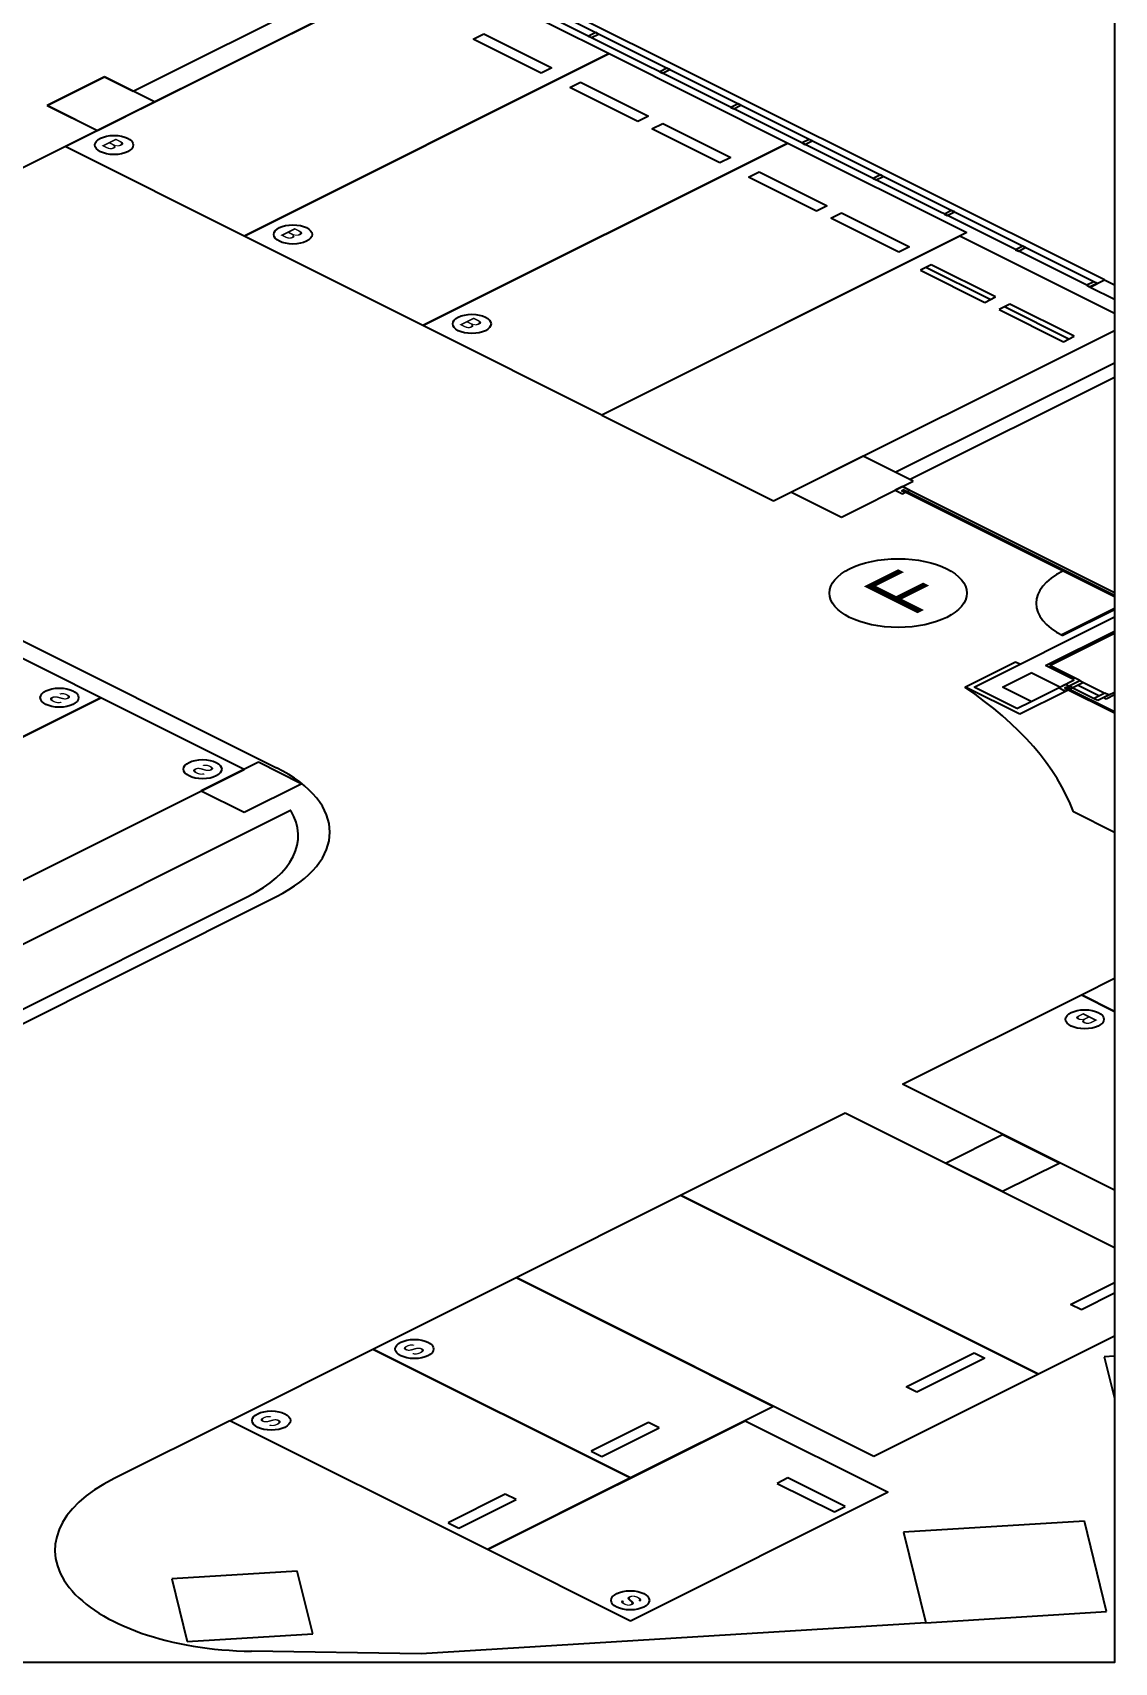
# Model space of a CAD drawing. Header units: millimetres. Extents: x 29838256 to 30236675, y -914750 to -833241.
# Drawn here: x 30214369 to 30225060, y -875244 to -859141 of the extents above; entities that cross this region are included whole.
import ezdxf

# ---------------------------------------------------------------- set-up
doc = ezdxf.new("R2010")
doc.units = ezdxf.units.MM
doc.header["$LTSCALE"] = 600
doc.header["$MEASUREMENT"] = 0
doc.layers.add('e-plan', color=9, linetype='CONTINUOUS')
doc.layers.add('e-text-box', color=7, linetype='CONTINUOUS')
doc.styles.add('돋움', font='Dotum.TTF')

msp = doc.modelspace()

# ---------------------------------------------------------------- linework, layer by layer
at = {"layer": 'e-plan', "extrusion": (0, -0.866025, 0.5)}
for p, q in [((30224786.2, -861637.9, -14007.4), (30217077.4, -857783.5, -7331.5)), ((30224856.9, -861602.5, -13946.2), (30217148.2, -857748.2, -7270.2)), ((30224963, -861584.8, -13915.6), (30217183.5, -857695.1, -7178.4)), ((30215362.4, -859719.5, -10684.8), (30218156, -858322.8, -8265.5)), ((30218368.1, -858428.9, -8449.2), (30212781.1, -861222.4, -13287.8)), ((30214690.6, -860267.6, -11634.1), (30218297.4, -858464.2, -8510.5)), ((30218297.4, -858464.2, -8510.5), (30220065.5, -859348.2, -10041.7)), ((30218721.7, -859206.8, -9796.7), (30218827.8, -859153.8, -9704.8)), ((30219393.6, -859542.7, -10378.5), (30218721.7, -859206.8, -9796.7)), ((30218827.8, -859153.8, -9704.8), (30219499.7, -859489.7, -10286.7)), ((30219933.3, -859140.7, -9682.3), (30219862.6, -859176.1, -9743.5)), ((30219862.6, -859176.1, -9743.5), (30219890.9, -859190.2, -9768)), ((30219890.9, -859190.2, -9768), (30219961.6, -859154.9, -9706.8)), ((30219961.6, -859154.9, -9706.8), (30219933.3, -859140.7, -9682.3)), ((30216458.6, -861151.7, -13165.3), (30220065.5, -859348.2, -10041.7)), ((30220065.5, -859348.2, -10041.7), (30216458.6, -861151.7, -13165.3)), ((30220065.5, -859348.2, -10041.7), (30221833.5, -860232.3, -11572.9)), ((30214513.8, -859861, -10929.8), (30215079.5, -859578.1, -10439.8)), ((30215079.5, -859578.1, -10439.8), (30214513.8, -859861, -10929.8)), ((30215079.5, -859578.1, -10439.8), (30215362.4, -859719.5, -10684.8)), ((30215574.6, -859825.6, -10868.5), (30215079.5, -859578.1, -10439.8)), ((30219499.7, -859489.7, -10286.7), (30219393.6, -859542.7, -10378.5)), ((30220636.7, -859492.4, -10291.4), (30220566, -859527.8, -10352.6)), ((30220566, -859527.8, -10352.6), (30220594.3, -859541.9, -10377.1)), ((30220594.3, -859541.9, -10377.1), (30220665, -859506.6, -10315.9)), ((30220665, -859506.6, -10315.9), (30220636.7, -859492.4, -10291.4)), ((30219676.5, -859684.2, -10623.5), (30219782.6, -859631.1, -10531.7)), ((30220348.4, -860020.1, -11205.4), (30219676.5, -859684.2, -10623.5)), ((30219782.6, -859631.1, -10531.7), (30220454.4, -859967.1, -11113.5)), ((30214796.7, -860002.4, -11174.7), (30214513.8, -859861, -10929.8)), ((30214513.8, -859861, -10929.8), (30215008.8, -860108.5, -11358.5)), ((30215008.8, -860108.5, -11358.5), (30215574.6, -859825.6, -10868.5)), ((30221340.1, -859844.1, -10900.5), (30221269.4, -859879.5, -10961.8)), ((30221269.4, -859879.5, -10961.8), (30221297.6, -859893.6, -10986.3)), ((30221297.6, -859893.6, -10986.3), (30221368.4, -859858.3, -10925)), ((30221368.4, -859858.3, -10925), (30221340.1, -859844.1, -10900.5)), ((30220454.4, -859967.1, -11113.5), (30220348.4, -860020.1, -11205.4)), ((30220489.8, -860090.8, -11327.9), (30220595.9, -860037.8, -11236)), ((30221161.7, -860426.8, -11909.7), (30220489.8, -860090.8, -11327.9)), ((30220595.9, -860037.8, -11236), (30221267.7, -860373.7, -11817.9)), ((30218226.7, -862035.7, -14696.5), (30221833.5, -860232.3, -11572.9)), ((30221833.5, -860232.3, -11572.9), (30218226.7, -862035.7, -14696.5)), ((30221833.5, -860232.3, -11572.9), (30223601.6, -861116.3, -13104)), ((30222043.4, -860195.8, -11509.7), (30221972.7, -860231.2, -11570.9)), ((30221972.7, -860231.2, -11570.9), (30222001, -860245.3, -11595.4)), ((30222001, -860245.3, -11595.4), (30222071.7, -860209.9, -11534.2)), ((30222071.7, -860209.9, -11534.2), (30222043.4, -860195.8, -11509.7)), ((30216458.6, -861151.7, -13165.3), (30214690.6, -860267.6, -11634.1)), ((30221267.7, -860373.7, -11817.9), (30221161.7, -860426.8, -11909.7)), ((30221444.6, -860568.2, -12154.7), (30221550.6, -860515.2, -12062.8)), ((30222116.4, -860904.1, -12736.6), (30221444.6, -860568.2, -12154.7)), ((30221550.6, -860515.2, -12062.8), (30222222.5, -860851.1, -12644.7)), ((30222746.8, -860547.5, -12118.8), (30222676.1, -860582.8, -12180)), ((30222676.1, -860582.8, -12180), (30222704.4, -860597, -12204.5)), ((30222704.4, -860597, -12204.5), (30222775.1, -860561.6, -12143.3)), ((30222775.1, -860561.6, -12143.3), (30222746.8, -860547.5, -12118.8)), ((30222222.5, -860851.1, -12644.7), (30222116.4, -860904.1, -12736.6)), ((30223450.2, -860899.2, -12727.9), (30223379.5, -860934.5, -12789.2)), ((30223478.5, -860913.3, -12752.4), (30223450.2, -860899.2, -12727.9)), ((30222257.9, -860974.9, -12859.1), (30222363.9, -860921.8, -12767.2)), ((30222929.7, -861310.8, -13440.9), (30222257.9, -860974.9, -12859.1)), ((30222363.9, -860921.8, -12767.2), (30223035.8, -861257.8, -13349)), ((30223379.5, -860934.5, -12789.2), (30223407.7, -860948.7, -12813.7)), ((30223407.7, -860948.7, -12813.7), (30223478.5, -860913.3, -12752.4)), ((30218226.7, -862035.7, -14696.5), (30216458.6, -861151.7, -13165.3)), ((30223601.6, -861116.3, -13104), (30219994.7, -862919.7, -16227.7)), ((30223530.9, -861151.7, -13165.3), (30219994.7, -862919.7, -16227.7)), ((30225059.7, -861916.1, -14489.3), (30223530.9, -861151.7, -13165.3)), ((30223035.8, -861257.8, -13349), (30222929.7, -861310.8, -13440.9)), ((30224153.5, -861250.8, -13337.1), (30224082.8, -861286.2, -13398.3)), ((30224082.8, -861286.2, -13398.3), (30224111.1, -861300.3, -13422.8)), ((30224111.1, -861300.3, -13422.8), (30224181.8, -861265, -13361.6)), ((30224181.8, -861265, -13361.6), (30224153.5, -861250.8, -13337.1)), ((30223248, -861434.6, -13655.3), (30223141.9, -861487.6, -13747.1)), ((30223141.9, -861487.6, -13747.1), (30223778.4, -861805.9, -14298.4)), ((30223831.4, -861779.3, -14252.4), (30223194.9, -861461.1, -13701.2)), ((30223884.5, -861752.8, -14206.5), (30223248, -861434.6, -13655.3)), ((30224856.9, -861602.5, -13946.2), (30224786.2, -861637.9, -14007.4)), ((30224786.2, -861637.9, -14007.4), (30224814.5, -861652, -14031.9)), ((30224814.5, -861652, -14031.9), (30224885.2, -861616.7, -13970.7)), ((30224821.6, -861655.6, -14038.1), (30224963, -861584.8, -13915.6)), ((30224821.6, -861655.6, -14038.1), (30225059.7, -861774.7, -14244.4)), ((30224885.2, -861616.7, -13970.7), (30224856.9, -861602.5, -13946.2)), ((30224963, -861584.8, -13915.6), (30225059.7, -861633.2, -13999.4)), ((30223778.4, -861805.9, -14298.4), (30223884.5, -861752.8, -14206.5)), ((30224025.9, -861823.5, -14329), (30223919.8, -861876.6, -14420.9)), ((30224609.4, -862168.3, -14926.2), (30223972.9, -861850.1, -14374.9)), ((30224662.4, -862141.8, -14880.2), (30224025.9, -861823.5, -14329)), ((30223919.8, -861876.6, -14420.9), (30224556.3, -862194.8, -14972.1)), ((30219994.7, -862919.7, -16227.7), (30218226.7, -862035.7, -14696.5)), ((30221692.1, -863768.4, -17697.6), (30225059.7, -862084.6, -14781.1)), ((30224556.3, -862194.8, -14972.1), (30224662.4, -862141.8, -14880.2)), ((30222894.4, -863485.5, -17207.6), (30225059.7, -862402.8, -15332.4)), ((30223035.8, -863556.2, -17330.1), (30225059.7, -862544.3, -15577.3)), ((30209351, -862689.9, -15829.5), (30216778.9, -866403.8, -22262.3)), ((30219994.7, -862919.7, -16227.7), (30221692.1, -863768.4, -17697.6)), ((30222576.1, -863326.4, -16932), (30221868.9, -863680, -17544.5)), ((30223071.2, -863573.9, -17360.7), (30222576.1, -863326.4, -16932)), ((30222364, -863927.5, -17973.2), (30223071.2, -863573.9, -17360.7)), ((30222965.1, -863627, -17452.6), (30222894.4, -863662.3, -17513.9)), ((30222965.1, -863627, -17452.6), (30225059.7, -864674.3, -19266.6)), ((30223035.8, -863662.3, -17513.9), (30222965.1, -863627, -17452.6)), ((30221868.9, -863680, -17544.5), (30222364, -863927.5, -17973.2)), ((30222894.4, -863662.3, -17513.9), (30222965.1, -863697.7, -17575.1)), ((30222954.5, -863667.6, -17523), (30222975.7, -863657, -17504.7)), ((30222989.8, -863685.3, -17553.7), (30222954.5, -863667.6, -17523)), ((30225059.7, -864716.7, -19340.1), (30222958, -863665.8, -17520)), ((30222965.1, -863697.7, -17575.1), (30222989.8, -863685.3, -17553.7)), ((30225059.7, -864702.6, -19315.6), (30222972.2, -863658.8, -17507.7)), ((30222975.7, -863657, -17504.7), (30223011.1, -863674.7, -17535.3)), ((30223011.1, -863674.7, -17535.3), (30223035.8, -863662.3, -17513.9)), ((30223672.3, -865607.2, -20882.5), (30225059.7, -864913.5, -19680.9)), ((30224535.1, -865090.9, -19988.2), (30225059.7, -864828.6, -19533.9)), ((30225059.7, -864842.7, -19558.4), (30224549.3, -865098, -20000.5)), ((30215044.2, -865713.3, -21066.2), (30213629.7, -865006, -19841.3)), ((30224379.5, -865395, -20515), (30225059.7, -865054.9, -19925.9)), ((30224422, -865395, -20515), (30225059.7, -865076.1, -19962.7)), ((30224549.3, -865098, -20000.5), (30224535.1, -865090.9, -19988.2)), ((30224082.5, -865359.7, -20453.7), (30223587.4, -865607.2, -20882.5)), ((30224124.9, -865380.9, -20490.5), (30224082.5, -865359.7, -20453.7)), ((30224662.4, -865536.5, -20760), (30224379.5, -865395, -20515)), ((30224719, -865543.5, -20772.2), (30224422, -865395, -20515)), ((30223955.2, -865607.2, -20882.5), (30224238.1, -865465.7, -20637.5)), ((30224521, -865607.2, -20882.5), (30224238.1, -865465.7, -20637.5)), ((30224521, -865607.2, -20882.5), (30224662.4, -865536.5, -20760)), ((30224612.9, -865596.6, -20864.1), (30224719, -865543.5, -20772.2)), ((30224754.4, -865561.2, -20802.9), (30224648.3, -865614.3, -20894.7)), ((30224719, -865543.5, -20772.2), (30224754.4, -865561.2, -20802.9)), ((30224754.4, -865561.2, -20802.9), (30224966.5, -865667.3, -20986.6)), ((30212498.1, -866986.3, -23271.1), (30215044.2, -865713.3, -21066.2)), ((30215044.2, -865713.3, -21066.2), (30212498.1, -866986.3, -23271.1)), ((30216458.6, -866420.5, -22291.1), (30215044.2, -865713.3, -21066.2)), ((30223587.4, -865607.2, -20882.5), (30223583, -865609.4, -20886.4)), ((30224124.9, -865875.9, -21348), (30223587.4, -865607.2, -20882.5)), ((30224096.6, -865819.4, -21250), (30223672.3, -865607.2, -20882.5)), ((30224238.1, -865748.6, -21127.5), (30223955.2, -865607.2, -20882.5)), ((30224577.6, -865649.6, -20956), (30224124.9, -865875.9, -21348)), ((30224238.1, -865748.6, -21127.5), (30224521, -865607.2, -20882.5)), ((30224506.8, -865614.3, -20894.7), (30224577.6, -865578.9, -20833.5)), ((30224577.6, -865649.6, -20956), (30224506.8, -865614.3, -20894.7)), ((30224588.2, -865609, -20885.5), (30224567, -865619.6, -20903.9)), ((30224567, -865619.6, -20903.9), (30224602.3, -865637.2, -20934.5)), ((30224570.5, -865617.8, -20900.8), (30225059.7, -865862.4, -21324.6)), ((30224577.6, -865578.9, -20833.5), (30224648.3, -865614.3, -20894.7)), ((30224602.3, -865637.2, -20934.5), (30224577.6, -865649.6, -20956)), ((30224584.6, -865610.7, -20888.6), (30225059.7, -865848.3, -21300.1)), ((30224623.5, -865626.6, -20916.2), (30224588.2, -865609, -20885.5)), ((30224648.3, -865614.3, -20894.7), (30224612.9, -865596.6, -20864.1)), ((30224648.3, -865614.3, -20894.7), (30224623.5, -865626.6, -20916.2)), ((30224648.3, -865614.3, -20894.7), (30224860.5, -865720.3, -21078.5)), ((30224701.3, -865587.7, -20848.8), (30224913.5, -865693.8, -21032.5)), ((30224966.5, -865667.3, -20986.6), (30224860.5, -865720.3, -21078.5)), ((30224860.5, -865720.3, -21078.5), (30224895.8, -865738, -21109.1)), ((30224895.8, -865738, -21109.1), (30225001.9, -865685, -21017.2)), ((30224948.9, -865711.5, -21063.2), (30225059.7, -865656.1, -20967.1)), ((30224977.1, -865725.6, -21087.7), (30224948.9, -865711.5, -21063.2)), ((30225001.9, -865685, -21017.2), (30224966.5, -865667.3, -20986.6)), ((30225059.7, -865684.3, -21016.1), (30224977.1, -865725.6, -21087.7)), ((30224096.6, -865819.4, -21250), (30224238.1, -865748.6, -21127.5)), ((30213912.6, -867693.5, -24496.1), (30216458.6, -866420.5, -22291.1)), ((30216918.3, -866827.1, -22995.5), (30211083.7, -869744.4, -28048.4)), ((30216920.4, -866828.2, -22997.3), (30216918.3, -866827.1, -22995.5)), ((30225059.7, -867043.5, -23370.2), (30224656, -866841.6, -23020.5)), ((30212288, -869780.8, -28111.4), (30216496, -867676.8, -24467.2)), ((30212429.5, -869851.5, -28233.9), (30216778.9, -867676.8, -24467.2)), ((30224733.1, -868648.3, -26149.8), (30225059.7, -868484.9, -25866.9)), ((30222965.1, -869532.3, -27680.9), (30224733.1, -868648.3, -26149.8)), ((30224733.1, -868648.3, -26149.8), (30225059.7, -868811.6, -26432.6)), ((30225059.7, -868811.6, -26432.6), (30224733.1, -868648.3, -26149.8)), ((30225059.7, -870579.6, -29495), (30222965.1, -869532.3, -27680.9)), ((30220772.7, -870628.5, -29579.6), (30222399.3, -869815.2, -28170.9)), ((30222399.3, -869815.2, -28170.9), (30225059.7, -871145.4, -30474.9)), ((30219146.1, -871441.8, -30988.3), (30220772.7, -870628.5, -29579.6)), ((30220772.7, -870628.5, -29579.6), (30224308.8, -872396.5, -32642)), ((30224308.8, -872396.5, -32642), (30220772.7, -870628.5, -29579.6)), ((30217731.6, -872149, -32213.2), (30219146.1, -871441.8, -30988.3)), ((30219146.1, -871441.8, -30988.3), (30221692.1, -872714.8, -33193.2)), ((30222682.2, -873209.8, -34050.7), (30219146.1, -871441.8, -30988.3)), ((30224627.1, -871707, -31447.7), (30225059.7, -871490.7, -31072.9)), ((30225059.7, -871596.7, -31256.7), (30224733.1, -871760, -31539.5)), ((30224733.1, -871760, -31539.5), (30224627.1, -871707, -31447.7)), ((30216317.2, -872856.2, -33438.2), (30217731.6, -872149, -32213.2)), ((30220277.6, -873422, -34418.2), (30217731.6, -872149, -32213.2)), ((30217731.6, -872149, -32213.2), (30220277.6, -873422, -34418.2)), ((30225059.7, -872021.1, -31991.6), (30224308.8, -872396.5, -32642)), ((30223000.4, -872520.3, -32856.3), (30223672.3, -872184.4, -32274.5)), ((30223778.4, -872237.4, -32366.4), (30223106.5, -872573.3, -32948.2)), ((30223672.3, -872184.4, -32274.5), (30223778.4, -872237.4, -32366.4)), ((30225059.7, -872218.3, -32333.2), (30224959.3, -872224.4, -32343.9)), ((30224959.3, -872224.4, -32343.9), (30225059.7, -872633.4, -33052.3)), ((30224308.8, -872396.5, -32642), (30222682.2, -873209.8, -34050.7)), ((30223106.5, -872573.3, -32948.2), (30223000.4, -872520.3, -32856.3)), ((30221692.1, -872714.8, -33193.2), (30220277.6, -873422, -34418.2)), ((30216317.2, -872856.2, -33438.2), (30215175.1, -873427.3, -34427.2)), ((30218863.2, -874129.2, -35643.1), (30216317.2, -872856.2, -33438.2)), ((30218863.2, -874129.2, -35643.1), (30221409.2, -872856.2, -33438.2)), ((30220454.4, -872873.9, -33468.8), (30219888.7, -873156.8, -33958.8)), ((30219994.7, -873209.8, -34050.7), (30220560.5, -872927, -33560.7)), ((30220560.5, -872927, -33560.7), (30220454.4, -872873.9, -33468.8)), ((30221409.2, -872856.2, -33438.2), (30222823.6, -873563.5, -34663.1)), ((30219888.7, -873156.8, -33958.8), (30219994.7, -873209.8, -34050.7)), ((30220277.6, -873422, -34418.2), (30218863.2, -874129.2, -35643.1)), ((30221833.5, -873422, -34418.2), (30221727.4, -873475.1, -34510)), ((30222399.3, -873704.9, -34908.1), (30221833.5, -873422, -34418.2)), ((30219040, -873581.1, -34693.8), (30218474.2, -873864, -35183.7)), ((30219146.1, -873634.2, -34785.6), (30219040, -873581.1, -34693.8)), ((30222823.6, -873563.5, -34663.1), (30220277.6, -874836.5, -36868.1)), ((30221727.4, -873475.1, -34510), (30222293.2, -873757.9, -35000)), ((30218580.3, -873917.1, -35275.6), (30219146.1, -873634.2, -34785.6)), ((30222293.2, -873757.9, -35000), (30222399.3, -873704.9, -34908.1)), ((30218474.2, -873864, -35183.7), (30218580.3, -873917.1, -35275.6)), ((30220277.6, -874836.5, -36868.1), (30218863.2, -874129.2, -35643.1)), ((30223196, -874852, -36894.9), (30218210.3, -875158.1, -37425.1)), ((30218210.3, -875158.1, -37425.1), (30216532.8, -875134.2, -37383.8))]:
    msp.add_line(p, q, dxfattribs=at)
at = {"layer": 'e-plan', "ltscale": 0.5, "extrusion": (0, -0.866025, 0.5)}
for p, q in [((30216600.1, -866349.8, -22168.7), (30216034.3, -866632.7, -22658.6)), ((30217024.4, -866561.9, -22536.1), (30216600.1, -866349.8, -22168.7)), ((30216034.3, -866632.7, -22658.6), (30216458.6, -866844.8, -23026.1)), ((30216458.6, -866844.8, -23026.1), (30217024.4, -866561.9, -22536.1)), ((30223389.4, -870310.2, -29028.4), (30223955.2, -870027.3, -28538.4)), ((30223955.2, -870027.3, -28538.4), (30224521, -870310.2, -29028.4)), ((30223955.2, -870593.1, -29518.4), (30223389.4, -870310.2, -29028.4)), ((30224521, -870310.2, -29028.4), (30223955.2, -870593.1, -29518.4)), ((30224763.5, -873848.8, -35157.5), (30222976.6, -873958.6, -35347.5)), ((30224982.9, -874742.3, -36704.9), (30224763.5, -873848.8, -35157.5)), ((30222976.6, -873958.6, -35347.5), (30223196, -874852, -36894.9)), ((30216984.3, -874341.5, -36010.8), (30215743.4, -874417.7, -36142.8)), ((30215743.4, -874417.7, -36142.8), (30215895.8, -875038.2, -37217.4)), ((30217136.7, -874962, -37085.5), (30216984.3, -874341.5, -36010.8)), ((30223196, -874852, -36894.9), (30224982.9, -874742.3, -36704.9)), ((30215895.8, -875038.2, -37217.4), (30217136.7, -874962, -37085.5))]:
    msp.add_line(p, q, dxfattribs=at)
at = {"layer": 'e-plan', "extrusion": (0, -0.866025, 0.5)}
for centre in [(30215173.7, -440175.8, 739196.6), (30216941.7, -441943.8, 739196.6), (30218709.8, -443711.9, 739196.6), (30224766.6, -457453.6, 739196.6)]:
    msp.add_circle(centre, 189.2, dxfattribs=at)
at = {"layer": 'e-plan', "ltscale": 10, "extrusion": (0, -0.866025, 0.5)}
msp.add_circle((30222922.9, -449031.7, 739196.6), 678.5, dxfattribs=at)
at = {"layer": 'e-plan', "lineweight": -3, "extrusion": (0, -0.866025, 0.5)}
for centre in [(30214634, -451097.6, 739196.6), (30216048.5, -452512.1, 739196.6), (30218141.7, -463969.1, 739196.6), (30216727.3, -465383.6, 739196.6), (30220274.8, -468936.8, 739196.6)]:
    msp.add_circle(centre, 189.2, dxfattribs=at)
at = {"layer": 'e-plan', "extrusion": (0, -0.866025, 0.5)}
for centre, radius, start, end in [((30225185.8, -449233.4, 739196.6), 900.1, 135, 225), ((30218757.1, -454459.8, 739196.6), 6001, 10.58781, 36.46958), ((30215505.9, -453754.6, 739196.6), 1800.3, 315, 45), ((30215293.7, -453825.3, 739196.6), 1700.3, 315, 16.92558), ((30216589.6, -467942.9, 739196.6), 2000.3, 135, 268.37205)]:
    msp.add_arc(centre, radius, start, end, dxfattribs=at)
at = {"layer": 'e-text-box'}
msp.add_lwpolyline([(30196531.2, -836099.7), (30225059.7, -836099.7), (30225059.7, -875244.4), (30196531.2, -875244.4)], close=True, dxfattribs=at)

# ---------------------------------------------------------------- texts
at = {"layer": 'e-plan', "extrusion": (0, -0.866025, 0.5), "style": '돋움', "text_generation_flag": 4}
for rotation, p in [(315, (30215175.3, -440034, 739196.6)), (315, (30216943.4, -441802, 739196.6)), (315, (30218711.4, -443570.1, 739196.6)), (225, (30224908.4, -457455.2, 739196.6))]:
    msp.add_text('B', height=200, rotation=rotation, dxfattribs=at).set_placement(p)
at = {"layer": 'e-plan', "ltscale": 10, "extrusion": (0, -0.866025, 0.5), "style": '돋움'}
msp.add_text('F', height=750.1, rotation=45, dxfattribs=at).set_placement((30223056.5, -449486.4, 739196.6))
at = {"layer": 'e-plan', "lineweight": -3, "extrusion": (0, -0.866025, 0.5), "style": '돋움', "text_generation_flag": 4}
for p in [(30214632.4, -451239.5, 739196.6), (30216046.9, -452653.9, 739196.6)]:
    msp.add_text('S', height=200, rotation=135, dxfattribs=at).set_placement(p)
at = {"layer": 'e-plan', "lineweight": -3, "extrusion": (0, -0.866025, 0.5), "style": '돋움'}
for rotation, p in [(45, (30218143.4, -464111, 739196.6)), (45, (30216728.9, -465525.4, 739196.6)), (135, (30220416.6, -468935.2, 739196.6))]:
    msp.add_text('S', height=200, rotation=rotation, dxfattribs=at).set_placement(p)

doc.saveas('drawing.dxf')
